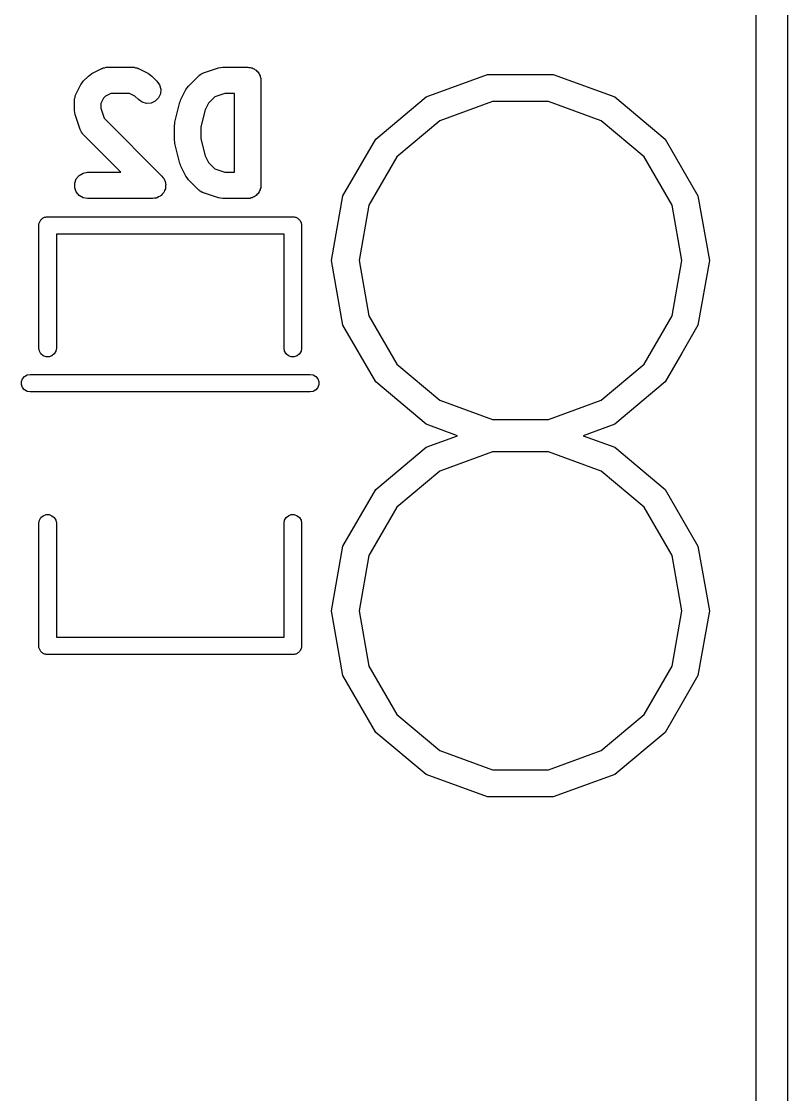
# Model space of a CAD drawing. Extents: x 25.3 to 49.5, y -85 to -25.3.
# Drawn here: x 43.92 to 49.48, y -40.84 to -33.07 of the extents above; entities that cross this region are included whole.
import ezdxf

# ---------------------------------------------------------------- set-up
doc = ezdxf.new("R2010")
doc.units = 0
doc.header["$MEASUREMENT"] = 0
doc.layers.add('BLACK', color=7, linetype='CONTINUOUS')

msp = doc.modelspace()

# ---------------------------------------------------------------- linework, layer by layer
at = {"layer": 'Black'}
for p, q in [((49.4792, -25.4), (49.4792, -84.836)), ((49.2506, -84.7217), (49.2506, -25.5143)), ((44.4214, -33.4519), (44.4337, -33.4428)), ((44.4337, -33.4428), (44.5062, -33.4065)), ((44.5062, -33.4065), (44.5115, -33.405)), ((44.5115, -33.405), (44.5163, -33.4022)), ((44.5163, -33.4022), (44.5272, -33.4003)), ((44.5272, -33.4003), (44.5379, -33.3971)), ((44.5379, -33.3971), (44.5434, -33.3974)), ((44.5434, -33.3974), (44.5488, -33.3965)), ((44.5488, -33.3965), (44.7303, -33.3965)), ((44.7303, -33.3965), (44.7357, -33.3974)), ((44.7357, -33.3974), (44.7411, -33.3971)), ((44.7411, -33.3971), (44.7518, -33.4003)), ((44.7518, -33.4003), (44.7628, -33.4022)), ((44.7628, -33.4022), (44.7676, -33.405)), ((44.7676, -33.405), (44.7729, -33.4065)), ((44.7729, -33.4065), (44.8454, -33.4428)), ((44.8454, -33.4428), (44.8577, -33.4519)), ((45.2153, -33.4534), (45.2251, -33.4481)), ((45.2251, -33.4481), (45.2343, -33.4417)), ((45.2343, -33.4417), (45.2396, -33.4403)), ((45.2396, -33.4403), (45.2444, -33.4376)), ((45.2444, -33.4376), (45.3533, -33.4014)), ((45.3533, -33.4014), (45.3684, -33.3991)), ((45.3684, -33.3991), (45.3834, -33.3965)), ((45.3834, -33.3965), (45.5648, -33.3965)), ((45.5648, -33.3965), (45.573, -33.3979)), ((45.573, -33.3979), (45.5814, -33.3979)), ((45.5814, -33.3979), (45.5892, -33.4008)), ((45.5892, -33.4008), (45.5974, -33.4022)), ((45.5974, -33.4022), (45.6046, -33.4064)), ((45.6046, -33.4064), (45.6125, -33.4092)), ((45.6125, -33.4092), (45.6188, -33.4146)), ((45.6188, -33.4146), (45.6261, -33.4187)), ((45.6261, -33.4187), (45.6314, -33.4251)), ((45.6314, -33.4251), (45.6378, -33.4305)), ((45.6378, -33.4305), (45.642, -33.4377)), ((45.642, -33.4377), (45.6473, -33.4441)), ((45.6473, -33.4441), (45.6502, -33.4519)), ((46.8575, -33.6115), (47.3046, -33.4488)), ((47.3046, -33.4488), (47.7803, -33.4488)), ((47.7803, -33.4488), (48.2274, -33.6115)), ((44.3185, -33.5943), (44.3548, -33.5217)), ((44.3548, -33.5217), (44.3639, -33.5094)), ((44.3639, -33.5094), (44.3726, -33.4969)), ((44.3726, -33.4969), (44.4089, -33.4606)), ((44.4089, -33.4606), (44.4214, -33.4519)), ((44.8577, -33.4519), (44.8702, -33.4606)), ((44.8702, -33.4606), (44.9065, -33.4969)), ((44.9065, -33.4969), (44.9254, -33.524)), ((44.9254, -33.524), (44.934, -33.556)), ((45.1346, -33.5332), (45.2072, -33.4606)), ((45.2072, -33.4606), (45.2117, -33.4575)), ((45.2117, -33.4575), (45.2153, -33.4534)), ((45.6502, -33.4519), (45.6543, -33.4591)), ((45.6543, -33.4591), (45.6558, -33.4673)), ((45.6558, -33.4673), (45.6586, -33.4752)), ((45.6586, -33.4752), (45.6586, -33.4835)), ((45.6586, -33.4835), (45.6601, -33.4917)), ((45.6601, -33.4917), (45.6601, -34.2537)), ((44.3122, -33.6153), (44.3142, -33.6043)), ((44.3142, -33.6043), (44.3169, -33.5995)), ((44.3169, -33.5995), (44.3185, -33.5943)), ((44.5327, -33.6063), (44.5183, -33.6207)), ((44.5713, -33.587), (44.5327, -33.6063)), ((44.7078, -33.587), (44.5713, -33.587)), ((44.7464, -33.6063), (44.7078, -33.587)), ((44.7718, -33.6316), (44.7464, -33.6063)), ((44.9311, -33.5889), (44.9171, -33.6189)), ((44.934, -33.556), (44.9311, -33.5889)), ((45.0805, -33.6305), (45.1168, -33.558)), ((45.1168, -33.558), (45.1259, -33.5457)), ((45.1259, -33.5457), (45.1346, -33.5332)), ((45.3989, -33.587), (45.326, -33.6113)), ((45.4696, -33.587), (45.3989, -33.587)), ((45.4696, -34.1585), (45.4696, -33.587)), ((44.3084, -33.6369), (44.3094, -33.6315)), ((44.3084, -33.7094), (44.3084, -33.6369)), ((44.3091, -33.626), (44.3122, -33.6153)), ((44.3094, -33.6315), (44.3091, -33.626)), ((44.5183, -33.6207), (44.4989, -33.6593)), ((44.4989, -33.6593), (44.4989, -33.694)), ((44.7989, -33.6506), (44.7718, -33.6316)), ((44.8308, -33.6592), (44.7989, -33.6506)), ((44.8638, -33.6563), (44.8308, -33.6592)), ((44.8937, -33.6423), (44.8638, -33.6563)), ((44.9171, -33.6189), (44.8937, -33.6423)), ((45.037, -33.7952), (45.0733, -33.65)), ((45.0733, -33.65), (45.0775, -33.6405)), ((45.0775, -33.6405), (45.0805, -33.6305)), ((45.2803, -33.657), (45.2556, -33.7064)), ((45.326, -33.6113), (45.2803, -33.657)), ((46.493, -33.9174), (46.8575, -33.6115)), ((47.3393, -33.6458), (46.9574, -33.7847)), ((47.7456, -33.6458), (47.3393, -33.6458)), ((48.1274, -33.7847), (47.7456, -33.6458)), ((48.2274, -33.6115), (48.5919, -33.9174)), ((44.3111, -33.7245), (44.3084, -33.7094)), ((44.3133, -33.7395), (44.3111, -33.7245)), ((44.3496, -33.8484), (44.3133, -33.7395)), ((44.4989, -33.694), (44.5232, -33.7668)), ((45.2556, -33.7064), (45.2246, -33.83)), ((44.5232, -33.7668), (44.9428, -34.1864)), ((45.0341, -33.8183), (45.0362, -33.8068)), ((45.0341, -33.9271), (45.0341, -33.8183)), ((45.0362, -33.8068), (45.037, -33.7952)), ((45.2246, -33.83), (45.2246, -33.9154)), ((46.9574, -33.7847), (46.6462, -34.0459)), ((48.4387, -34.0459), (48.1274, -33.7847)), ((44.3522, -33.8532), (44.3496, -33.8484)), ((44.3536, -33.8585), (44.3522, -33.8532)), ((44.36, -33.8677), (44.3536, -33.8585)), ((44.3654, -33.8775), (44.36, -33.8677)), ((44.3695, -33.8811), (44.3654, -33.8775)), ((44.3726, -33.8856), (44.3695, -33.8811)), ((44.6454, -34.1585), (44.3726, -33.8856)), ((45.2246, -33.9154), (45.2556, -34.039)), ((46.2551, -34.3294), (46.493, -33.9174)), ((48.5919, -33.9174), (48.8298, -34.3294)), ((45.0362, -33.9386), (45.0341, -33.9271)), ((45.037, -33.9502), (45.0362, -33.9386)), ((45.0733, -34.0954), (45.037, -33.9502)), ((45.2556, -34.039), (45.2803, -34.0884)), ((46.6462, -34.0459), (46.443, -34.3978)), ((48.6419, -34.3978), (48.4387, -34.0459)), ((45.0775, -34.1049), (45.0733, -34.0954)), ((45.0805, -34.1149), (45.0775, -34.1049)), ((45.1168, -34.1875), (45.0805, -34.1149)), ((45.2803, -34.0884), (45.326, -34.1342)), ((45.326, -34.1342), (45.3989, -34.1585)), ((44.3099, -34.2372), (44.3212, -34.2061)), ((44.3212, -34.2061), (44.3425, -34.1807)), ((44.3425, -34.1807), (44.3711, -34.1642)), ((44.3711, -34.1642), (44.4037, -34.1585)), ((44.4037, -34.1585), (44.6454, -34.1585)), ((44.9428, -34.1864), (44.9499, -34.1966)), ((44.9499, -34.1966), (44.9579, -34.2061)), ((44.9579, -34.2061), (44.9593, -34.21)), ((44.9593, -34.21), (44.9617, -34.2135)), ((44.9617, -34.2135), (44.9649, -34.2255)), ((44.9649, -34.2255), (44.9692, -34.2372)), ((45.1259, -34.1997), (45.1168, -34.1875)), ((45.1346, -34.2122), (45.1259, -34.1997)), ((45.2072, -34.2848), (45.1346, -34.2122)), ((45.3989, -34.1585), (45.4696, -34.1585)), ((44.3099, -34.2703), (44.3099, -34.2372)), ((44.3212, -34.3013), (44.3099, -34.2703)), ((44.3425, -34.3267), (44.3212, -34.3013)), ((44.9552, -34.3045), (44.9534, -34.3083)), ((44.9579, -34.3013), (44.9552, -34.3045)), ((44.9621, -34.2896), (44.9579, -34.3013)), ((44.9674, -34.2784), (44.9621, -34.2896)), ((44.9678, -34.2742), (44.9674, -34.2784)), ((44.9692, -34.2703), (44.9678, -34.2742)), ((44.9692, -34.2372), (44.9692, -34.2414)), ((44.9692, -34.2414), (44.9703, -34.2454)), ((44.9703, -34.2454), (44.9692, -34.2578)), ((44.9692, -34.2578), (44.9692, -34.2703)), ((45.2117, -34.2879), (45.2072, -34.2848)), ((45.2153, -34.292), (45.2117, -34.2879)), ((45.2251, -34.2974), (45.2153, -34.292)), ((45.2343, -34.3038), (45.2251, -34.2974)), ((45.2396, -34.3052), (45.2343, -34.3038)), ((45.2444, -34.3078), (45.2396, -34.3052)), ((45.6473, -34.3013), (45.642, -34.3077)), ((45.6502, -34.2935), (45.6473, -34.3013)), ((45.6543, -34.2863), (45.6502, -34.2935)), ((45.6558, -34.2781), (45.6543, -34.2863)), ((45.6586, -34.2703), (45.6558, -34.2781)), ((45.6601, -34.2537), (45.6586, -34.2619)), ((45.6586, -34.2619), (45.6586, -34.2703)), ((44.3711, -34.3432), (44.3425, -34.3267)), ((44.4037, -34.349), (44.3711, -34.3432)), ((44.8754, -34.349), (44.4037, -34.349)), ((44.8876, -34.3468), (44.8754, -34.349)), ((44.9001, -34.3457), (44.8876, -34.3468)), ((44.9039, -34.3439), (44.9001, -34.3457)), ((44.908, -34.3432), (44.9039, -34.3439)), ((44.9188, -34.337), (44.908, -34.3432)), ((44.93, -34.3317), (44.9188, -34.337)), ((44.933, -34.3288), (44.93, -34.3317)), ((44.9366, -34.3267), (44.933, -34.3288)), ((44.9446, -34.3171), (44.9366, -34.3267)), ((44.9534, -34.3083), (44.9446, -34.3171)), ((45.3533, -34.3441), (45.2444, -34.3078)), ((45.3684, -34.3463), (45.3533, -34.3441)), ((45.3834, -34.349), (45.3684, -34.3463)), ((45.5648, -34.349), (45.3834, -34.349)), ((45.573, -34.3475), (45.5648, -34.349)), ((45.5814, -34.3475), (45.573, -34.3475)), ((45.5892, -34.3447), (45.5814, -34.3475)), ((45.5974, -34.3432), (45.5892, -34.3447)), ((45.6046, -34.3391), (45.5974, -34.3432)), ((45.6125, -34.3362), (45.6046, -34.3391)), ((45.6188, -34.3308), (45.6125, -34.3362)), ((45.6261, -34.3267), (45.6188, -34.3308)), ((45.6314, -34.3203), (45.6261, -34.3267)), ((45.6378, -34.3149), (45.6314, -34.3203)), ((45.642, -34.3077), (45.6378, -34.3149)), ((46.1724, -34.798), (46.2551, -34.3294)), ((48.8298, -34.3294), (48.9124, -34.798)), ((46.443, -34.3978), (46.3725, -34.798)), ((48.7124, -34.798), (48.6419, -34.3978)), ((44.0499, -34.544), (44.0509, -34.5385)), ((44.0509, -34.533), (44.0528, -34.5277)), ((44.0509, -34.5385), (44.0509, -34.533)), ((44.0528, -34.5277), (44.0537, -34.5223)), ((44.0537, -34.5223), (44.0565, -34.5175)), ((44.0565, -34.5175), (44.0584, -34.5123)), ((44.0584, -34.5123), (44.062, -34.508)), ((44.062, -34.508), (44.0648, -34.5032)), ((44.0648, -34.5032), (44.069, -34.4996)), ((44.069, -34.4996), (44.0726, -34.4954)), ((44.0726, -34.4954), (44.0774, -34.4926)), ((44.0774, -34.4926), (44.0816, -34.489)), ((44.0816, -34.489), (44.0869, -34.4871)), ((44.0869, -34.4871), (44.0917, -34.4843)), ((44.0917, -34.4843), (44.0971, -34.4834)), ((44.0971, -34.4834), (44.1024, -34.4815)), ((44.1024, -34.4815), (44.1079, -34.4815)), ((44.1079, -34.4815), (44.1134, -34.4805)), ((44.1134, -34.4805), (45.8914, -34.4805)), ((45.8914, -34.4805), (45.8969, -34.4815)), ((45.8969, -34.4815), (45.9024, -34.4815)), ((45.9024, -34.4815), (45.9076, -34.4834)), ((45.9076, -34.4834), (45.9131, -34.4843)), ((45.9131, -34.4843), (45.9179, -34.4871)), ((45.9179, -34.4871), (45.9231, -34.489)), ((45.9231, -34.489), (45.9274, -34.4926)), ((45.9274, -34.4926), (45.9322, -34.4954)), ((45.9322, -34.4954), (45.9358, -34.4996)), ((45.9358, -34.4996), (45.94, -34.5032)), ((45.94, -34.5032), (45.9428, -34.508)), ((45.9428, -34.508), (45.9464, -34.5123)), ((45.9464, -34.5123), (45.9483, -34.5175)), ((45.9483, -34.5175), (45.9511, -34.5223)), ((45.9511, -34.5223), (45.952, -34.5277)), ((45.952, -34.5277), (45.9539, -34.533)), ((45.9539, -34.533), (45.9539, -34.5385)), ((45.9539, -34.5385), (45.9549, -34.544)), ((44.0499, -35.433), (44.0499, -34.544)), ((45.8279, -34.6075), (44.1769, -34.6075)), ((44.1769, -34.6075), (44.1769, -35.433)), ((45.8279, -35.433), (45.8279, -34.6075)), ((45.9549, -34.544), (45.9549, -35.433)), ((46.2551, -35.2666), (46.1724, -34.798)), ((46.3725, -34.798), (46.443, -35.1982)), ((48.6419, -35.1982), (48.7124, -34.798)), ((48.9124, -34.798), (48.8298, -35.2666)), ((46.443, -35.1982), (46.6462, -35.5501)), ((48.4387, -35.5501), (48.6419, -35.1982)), ((46.493, -35.6786), (46.2551, -35.2666)), ((48.8298, -35.2666), (48.7124, -35.4699)), ((44.0537, -35.4547), (44.0499, -35.433)), ((44.0648, -35.4738), (44.0537, -35.4547)), ((44.0816, -35.488), (44.0648, -35.4738)), ((44.162, -35.4738), (44.1452, -35.488)), ((44.1731, -35.4547), (44.162, -35.4738)), ((44.1769, -35.433), (44.1731, -35.4547)), ((45.8317, -35.4547), (45.8279, -35.433)), ((45.8428, -35.4738), (45.8317, -35.4547)), ((45.8596, -35.488), (45.8428, -35.4738)), ((45.94, -35.4738), (45.9231, -35.488)), ((45.9511, -35.4547), (45.94, -35.4738)), ((45.9549, -35.433), (45.9511, -35.4547)), ((48.7124, -35.4699), (48.5919, -35.6786)), ((44.1024, -35.4955), (44.0816, -35.488)), ((44.1244, -35.4955), (44.1024, -35.4955)), ((44.1452, -35.488), (44.1244, -35.4955)), ((45.8804, -35.4955), (45.8596, -35.488)), ((45.9024, -35.4955), (45.8804, -35.4955)), ((45.9231, -35.488), (45.9024, -35.4955)), ((46.6462, -35.5501), (46.9574, -35.8113)), ((48.1274, -35.8113), (48.4387, -35.5501)), ((43.9456, -35.6384), (43.9647, -35.6273)), ((43.9647, -35.6273), (43.9864, -35.6235)), ((43.9864, -35.6235), (46.0184, -35.6235)), ((46.0184, -35.6235), (46.0401, -35.6273)), ((46.0401, -35.6273), (46.0592, -35.6384)), ((43.9239, -35.676), (43.9314, -35.6552)), ((43.9239, -35.698), (43.9239, -35.676)), ((43.9314, -35.7188), (43.9239, -35.698)), ((43.9314, -35.6552), (43.9456, -35.6384)), ((46.0592, -35.6384), (46.0734, -35.6552)), ((46.0734, -35.6552), (46.0809, -35.676)), ((46.0809, -35.698), (46.0734, -35.7188)), ((46.0809, -35.676), (46.0809, -35.698)), ((46.8575, -35.9845), (46.493, -35.6786)), ((48.5919, -35.6786), (48.2274, -35.9845)), ((43.9456, -35.7356), (43.9314, -35.7188)), ((43.9647, -35.7467), (43.9456, -35.7356)), ((43.9864, -35.7505), (43.9647, -35.7467)), ((46.0184, -35.7505), (43.9864, -35.7505)), ((46.0401, -35.7467), (46.0184, -35.7505)), ((46.0592, -35.7356), (46.0401, -35.7467)), ((46.0734, -35.7188), (46.0592, -35.7356)), ((46.9574, -35.8113), (47.3393, -35.9502)), ((47.7456, -35.9502), (48.1274, -35.8113)), ((47.087, -36.068), (46.8575, -35.9845)), ((47.3393, -35.9502), (47.7456, -35.9502)), ((48.2274, -35.9845), (47.9979, -36.068)), ((46.8575, -36.1515), (47.087, -36.068)), ((47.9979, -36.068), (48.2274, -36.1515)), ((46.493, -36.4574), (46.8575, -36.1515)), ((48.2274, -36.1515), (48.5919, -36.4574)), ((47.3393, -36.1858), (46.9574, -36.3248)), ((47.7456, -36.1858), (47.3393, -36.1858)), ((48.1274, -36.3248), (47.7456, -36.1858)), ((46.9574, -36.3248), (46.6462, -36.5859)), ((48.4387, -36.5859), (48.1274, -36.3248)), ((46.2551, -36.8694), (46.493, -36.4574)), ((48.5919, -36.4574), (48.8298, -36.8694)), ((44.0816, -36.648), (44.1024, -36.6405)), ((44.1024, -36.6405), (44.1244, -36.6405)), ((44.1244, -36.6405), (44.1452, -36.648)), ((45.8596, -36.648), (45.8804, -36.6405)), ((45.8804, -36.6405), (45.9024, -36.6405)), ((45.9024, -36.6405), (45.9231, -36.648)), ((46.6462, -36.5859), (46.443, -36.9378)), ((48.6419, -36.9378), (48.4387, -36.5859)), ((44.0499, -36.703), (44.0537, -36.6813)), ((44.0499, -37.592), (44.0499, -36.703)), ((44.0537, -36.6813), (44.0648, -36.6622)), ((44.0648, -36.6622), (44.0816, -36.648)), ((44.1452, -36.648), (44.162, -36.6622)), ((44.162, -36.6622), (44.1731, -36.6813)), ((44.1731, -36.6813), (44.1769, -36.703)), ((44.1769, -36.703), (44.1769, -37.5285)), ((45.8279, -36.703), (45.8317, -36.6813)), ((45.8279, -37.5285), (45.8279, -36.703)), ((45.8317, -36.6813), (45.8428, -36.6622)), ((45.8428, -36.6622), (45.8596, -36.648)), ((45.9231, -36.648), (45.94, -36.6622)), ((45.94, -36.6622), (45.9511, -36.6813)), ((45.9511, -36.6813), (45.9549, -36.703)), ((45.9549, -36.703), (45.9549, -37.592)), ((46.1724, -37.338), (46.2551, -36.8694)), ((48.8298, -36.8694), (48.9124, -37.338)), ((46.443, -36.9378), (46.3725, -37.338)), ((48.7124, -37.338), (48.6419, -36.9378)), ((46.2551, -37.8066), (46.1724, -37.338)), ((46.3725, -37.338), (46.443, -37.7382)), ((48.6419, -37.7382), (48.7124, -37.338)), ((48.9124, -37.338), (48.8298, -37.8066)), ((44.1769, -37.5285), (45.8279, -37.5285)), ((44.0509, -37.5975), (44.0499, -37.592)), ((44.0509, -37.603), (44.0509, -37.5975)), ((44.0528, -37.6082), (44.0509, -37.603)), ((44.0537, -37.6137), (44.0528, -37.6082)), ((44.0565, -37.6185), (44.0537, -37.6137)), ((44.0584, -37.6238), (44.0565, -37.6185)), ((44.062, -37.628), (44.0584, -37.6238)), ((44.0648, -37.6328), (44.062, -37.628)), ((44.069, -37.6364), (44.0648, -37.6328)), ((44.0726, -37.6406), (44.069, -37.6364)), ((44.0774, -37.6434), (44.0726, -37.6406)), ((44.0816, -37.647), (44.0774, -37.6434)), ((44.0869, -37.6489), (44.0816, -37.647)), ((44.0917, -37.6517), (44.0869, -37.6489)), ((44.0971, -37.6526), (44.0917, -37.6517)), ((45.9131, -37.6517), (45.9076, -37.6526)), ((45.9179, -37.6489), (45.9131, -37.6517)), ((45.9231, -37.647), (45.9179, -37.6489)), ((45.9274, -37.6434), (45.9231, -37.647)), ((45.9322, -37.6406), (45.9274, -37.6434)), ((45.9358, -37.6364), (45.9322, -37.6406)), ((45.94, -37.6328), (45.9358, -37.6364)), ((45.9428, -37.628), (45.94, -37.6328)), ((45.9464, -37.6238), (45.9428, -37.628)), ((45.9483, -37.6185), (45.9464, -37.6238)), ((45.9511, -37.6137), (45.9483, -37.6185)), ((45.952, -37.6082), (45.9511, -37.6137)), ((45.9539, -37.603), (45.952, -37.6082)), ((45.9549, -37.592), (45.9539, -37.5975)), ((45.9539, -37.5975), (45.9539, -37.603)), ((44.1024, -37.6545), (44.0971, -37.6526)), ((44.1079, -37.6545), (44.1024, -37.6545)), ((44.1134, -37.6555), (44.1079, -37.6545)), ((45.8914, -37.6555), (44.1134, -37.6555)), ((45.8969, -37.6545), (45.8914, -37.6555)), ((45.9024, -37.6545), (45.8969, -37.6545)), ((45.9076, -37.6526), (45.9024, -37.6545)), ((46.493, -38.2186), (46.2551, -37.8066)), ((46.443, -37.7382), (46.6462, -38.0901)), ((48.4387, -38.0901), (48.6419, -37.7382)), ((48.8298, -37.8066), (48.7124, -38.0099)), ((48.7124, -38.0099), (48.5919, -38.2186)), ((46.6462, -38.0901), (46.9574, -38.3513)), ((48.1274, -38.3513), (48.4387, -38.0901)), ((46.8575, -38.5245), (46.493, -38.2186)), ((48.5919, -38.2186), (48.2274, -38.5245)), ((46.9574, -38.3513), (47.3393, -38.4902)), ((47.7456, -38.4902), (48.1274, -38.3513)), ((47.3393, -38.4902), (47.7456, -38.4902)), ((47.3046, -38.6872), (46.8575, -38.5245)), ((48.2274, -38.5245), (47.7803, -38.6872)), ((47.7803, -38.6872), (47.3046, -38.6872))]:
    msp.add_line(p, q, dxfattribs=at)

doc.saveas('drawing.dxf')
